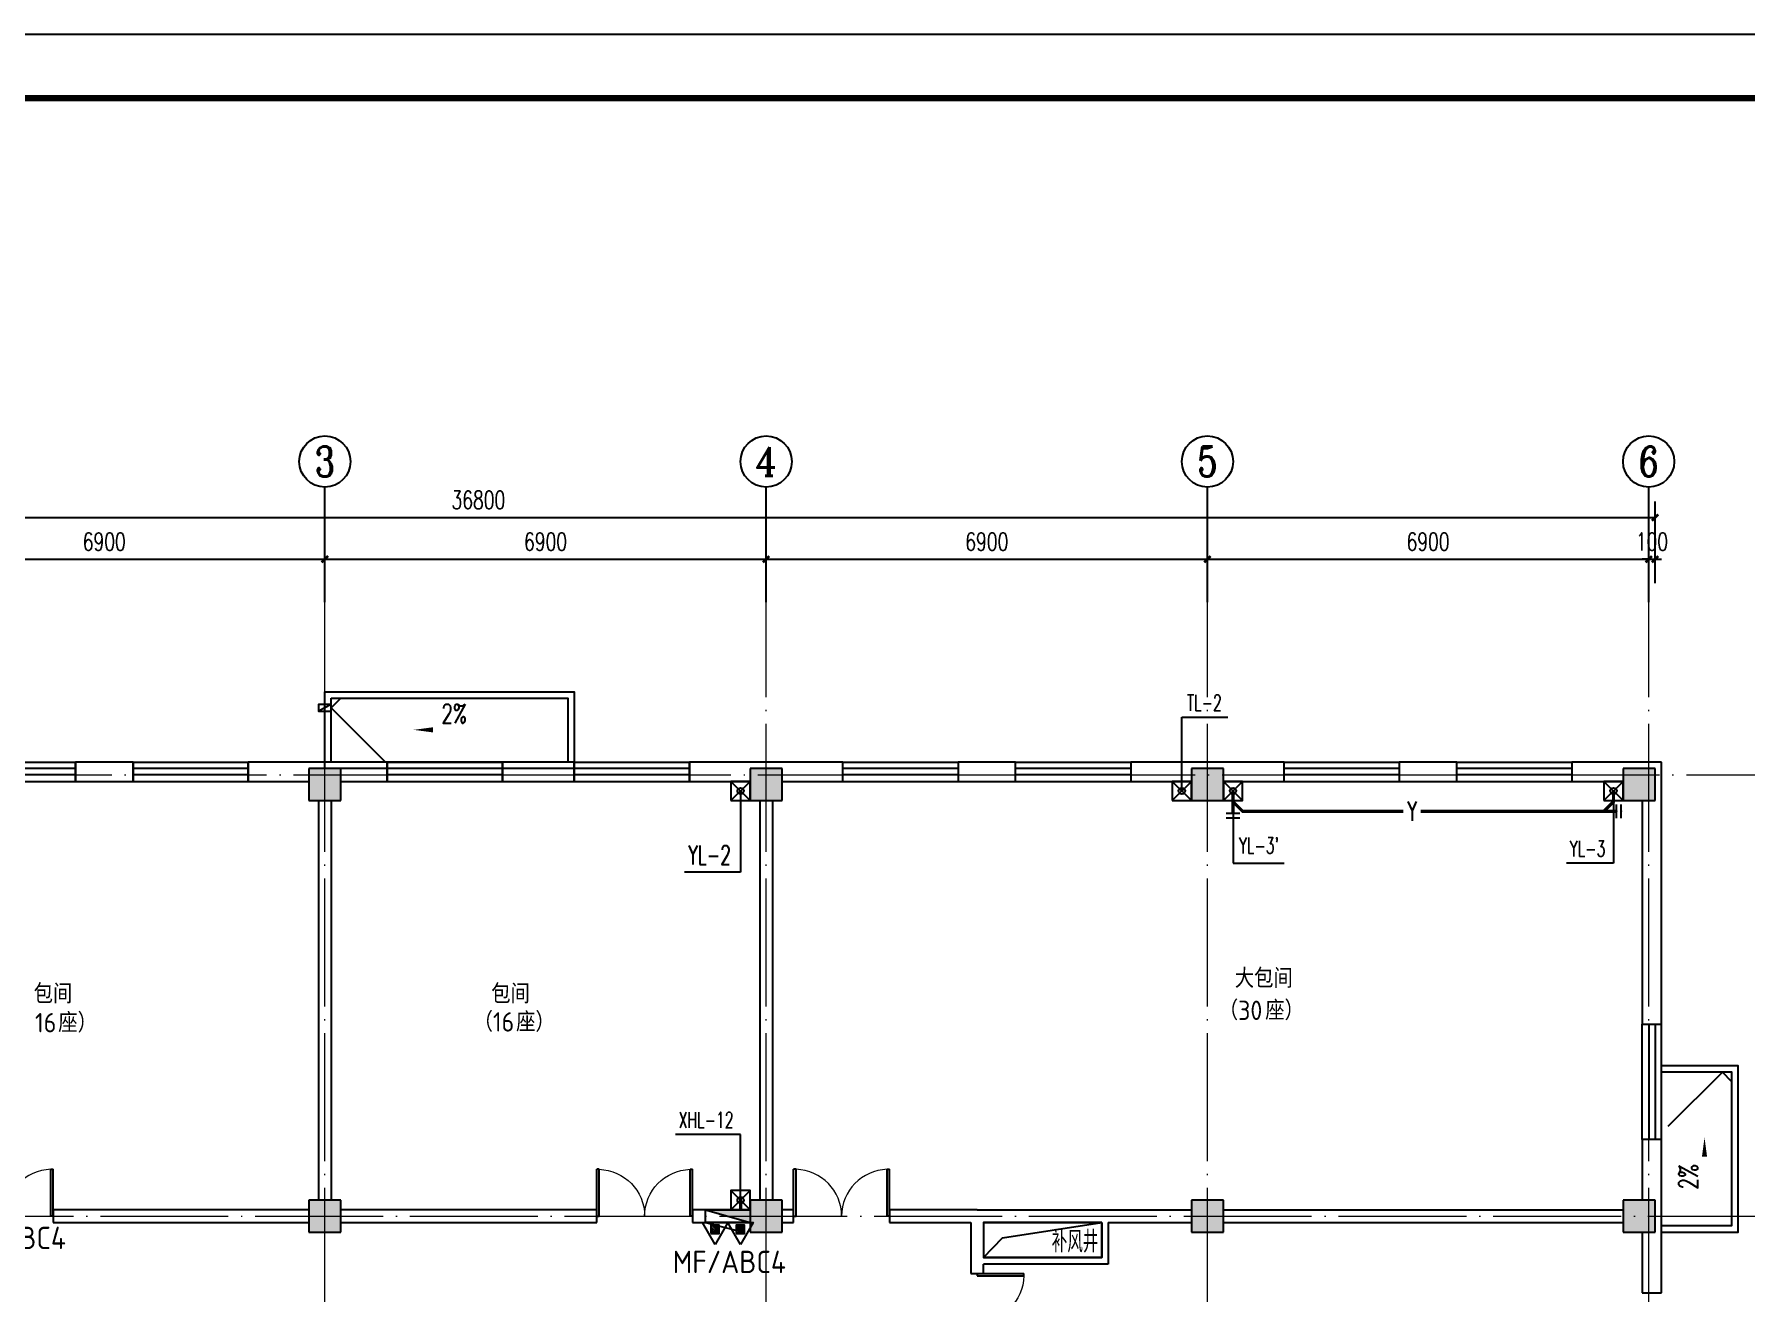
# Model space of a CAD drawing. Extents: x 1475400 to 1714963, y -629303 to -315532.
# Drawn here: x 1535929 to 1562692, y -436308 to -416621 of the extents above; entities that cross this region are included whole.
import ezdxf
from ezdxf.enums import TextEntityAlignment as Align

# ---------------------------------------------------------------- set-up
doc = ezdxf.new("R2010")
doc.units = 0
doc.header["$LTSCALE"] = 1000
doc.linetypes.add('DOTE', pattern=[2.42, 2, -0.2, 0.02, -0.2])
for name, color, linetype in [('A-ANNO-DIMS', 3, 'Continuous'), ('AXIS', 3, 'Continuous'), ('AXIS_TEXT', 7, 'Continuous'), ('BTTK', 7, 'Continuous'), ('COLUMN', 255, 'Continuous'), ('E2-楼梯、坡道', 52, 'Continuous'), ('P-FIRE-EQPM', 1, 'Continuous'), ('P-FIRE-IDEN', 1, 'Continuous'), ('P-PROT-FIRH', 1, 'Continuous'), ('P-PROT-IDEN', 7, 'Continuous'), ('P-PROT-PIPE', 1, 'Continuous'), ('P-PROT-VPIP', 1, 'Continuous'), ('P-RAIN-IDEN', 171, 'Continuous'), ('P-RAIN-VALV', 193, 'Continuous'), ('P-RAIN-VPIP', 7, 'Continuous'), ('P-VENT-IDEN', 153, 'Continuous'), ('P-VENT-VPIP', 155, 'Continuous'), ('PUB_DIM', 3, 'Continuous'), ('PUB_HATCH', 8, 'Continuous'), ('PUB_TEXT', 7, 'Continuous'), ('PUB_TITLE', 4, 'Continuous'), ('WALL', 2, 'Continuous'), ('WINDOW', 4, 'Continuous'), ('建筑底图', 7, 'Continuous'), ('水', 5, 'Continuous')]:
    doc.layers.add(name, color=color, linetype=linetype)
for name, color, linetype, lineweight in [('DOTE', 8, 'DOTE', 9), ('P-RAIN-PIPE', 4, 'Continuous', 50), ('悬挑板', 9, 'Continuous', 18)]:
    doc.layers.add(name, color=color, linetype=linetype, lineweight=lineweight)
doc.layers.add('定位矩形', color=6, linetype='Continuous', plot=False)
doc.styles.add('_TCH_AXIS', font='COMPLEX', dxfattribs={"bigfont": 'GBCBIG'})
doc.styles.add('_TCH_DIM', font='SIMPLEX', dxfattribs={"bigfont": 'GBCBIG'})
doc.styles.add('_TWT_PIPETEXT', font='SIMPLEX', dxfattribs={"width": 0.8, "height": 2.5, "bigfont": 'HZTXT'})
doc.styles.add('_TWT_SERIAL', font='COMPLEX', dxfattribs={"width": 0.8, "height": 3, "bigfont": 'HZTXT'})
doc.styles.add('A_DIM_T3', font='SIMPLEX', dxfattribs={"width": 0.7, "bigfont": 'HZ'})
doc.styles.add('COMPLEX', font='COMPLEX')
doc.styles.add('HZ(TK)', font='geniso.shx', dxfattribs={"width": 0.9, "bigfont": 'hztxt.shx'})
doc.styles.get("Standard").update_dxf_attribs({"font": 'geniso.shx', "bigfont": 'hztxt.shx'})
doc.dimstyles.new('_TCH_ARCH&&100', dxfattribs={"dimtxt": 280, "dimasz": 100, "dimexe": 250, "dimexo": 300, "dimgap": 135, "dimtad": 1, "dimdec": 0, "dimzin": 0, "dimdsep": 46, "dimtxsty": 'A_DIM_T3', "dimblk": 'ARCHTICK', "dimcen": 0.09, "dimclrt": 7, "dimazin": 2, "dimtfac": 1, "dimtdec": 0, "dimtix": 1, "dimtmove": 2, "dimatfit": 3, "dimfxl": 150, "dimtolj": 1, "dimtzin": 0, "dimarcsym": 0})

# ---------------------------------------------------------------- blocks, each defined once
blk = doc.blocks.new('_ArchTick')
at = {"color": 0, "linetype": 'ByBlock', "const_width": 0.4}
blk.add_lwpolyline([(-0.5, -0.5), (0.5, 0.5)], dxfattribs=at)
blk = doc.blocks.new('*D247')
at = {"layer": 'A-ANNO-DIMS', "color": 0, "lineweight": -2, "transparency": 16777216}
for p, q in [((872063, -343010), (872063, -342386)), ((878963, -343010), (878963, -342386)), ((872063, -342636), (878963, -342636))]:
    blk.add_line(p, q, dxfattribs=at)
at = {"layer": 'Defpoints', "color": 0, "transparency": 16777216}
for p in [(878963, -342636), (872063, -343310), (878963, -343310)]:
    blk.add_point(p, dxfattribs=at)
at = {"layer": 'A-ANNO-DIMS', "color": 0, "lineweight": -2, "transparency": 16777216, "xscale": 100, "yscale": 100, "zscale": 100, "rotation": 180}
blk.add_blockref('_ArchTick', (872063, -342636), dxfattribs=at)
at = {"layer": 'A-ANNO-DIMS', "color": 0, "lineweight": -2, "transparency": 16777216, "xscale": 100, "yscale": 100, "zscale": 100}
blk.add_blockref('_ArchTick', (878963, -342636), dxfattribs=at)
at = {"layer": 'A-ANNO-DIMS', "color": 7, "transparency": 16777216, "insert": (875513, -342361), "char_height": 280, "attachment_point": 5, "style": 'A_DIM_T3'}
blk.add_mtext('\\A1;6900', dxfattribs=at)
blk = doc.blocks.new('*D248')
at = {"layer": 'A-ANNO-DIMS', "color": 0, "lineweight": -2, "transparency": 16777216}
for p, q in [((878963, -343010), (878963, -342386)), ((885863, -343010), (885863, -342386)), ((878963, -342636), (885863, -342636))]:
    blk.add_line(p, q, dxfattribs=at)
at = {"layer": 'Defpoints', "color": 0, "transparency": 16777216}
for p in [(885863, -342636), (878963, -343310), (885863, -343310)]:
    blk.add_point(p, dxfattribs=at)
at = {"layer": 'A-ANNO-DIMS', "color": 0, "lineweight": -2, "transparency": 16777216, "xscale": 100, "yscale": 100, "zscale": 100, "rotation": 180}
blk.add_blockref('_ArchTick', (878963, -342636), dxfattribs=at)
at = {"layer": 'A-ANNO-DIMS', "color": 0, "lineweight": -2, "transparency": 16777216, "xscale": 100, "yscale": 100, "zscale": 100}
blk.add_blockref('_ArchTick', (885863, -342636), dxfattribs=at)
at = {"layer": 'A-ANNO-DIMS', "color": 7, "transparency": 16777216, "insert": (882413, -342361), "char_height": 280, "attachment_point": 5, "style": 'A_DIM_T3'}
blk.add_mtext('\\A1;6900', dxfattribs=at)
blk = doc.blocks.new('*D249')
at = {"layer": 'A-ANNO-DIMS', "color": 0, "lineweight": -2, "transparency": 16777216}
for p, q in [((885863, -343010), (885863, -342386)), ((892763, -343010), (892763, -342386)), ((885863, -342636), (892763, -342636))]:
    blk.add_line(p, q, dxfattribs=at)
at = {"layer": 'Defpoints', "color": 0, "transparency": 16777216}
for p in [(892763, -342636), (885863, -343310), (892763, -343310)]:
    blk.add_point(p, dxfattribs=at)
at = {"layer": 'A-ANNO-DIMS', "color": 0, "lineweight": -2, "transparency": 16777216, "xscale": 100, "yscale": 100, "zscale": 100, "rotation": 180}
blk.add_blockref('_ArchTick', (885863, -342636), dxfattribs=at)
at = {"layer": 'A-ANNO-DIMS', "color": 0, "lineweight": -2, "transparency": 16777216, "xscale": 100, "yscale": 100, "zscale": 100}
blk.add_blockref('_ArchTick', (892763, -342636), dxfattribs=at)
at = {"layer": 'A-ANNO-DIMS', "color": 7, "transparency": 16777216, "insert": (889313, -342361), "char_height": 280, "attachment_point": 5, "style": 'A_DIM_T3'}
blk.add_mtext('\\A1;6900', dxfattribs=at)
blk = doc.blocks.new('*D250')
at = {"layer": 'A-ANNO-DIMS', "color": 0, "lineweight": -2, "transparency": 16777216}
for p, q in [((892763, -343010), (892763, -342386)), ((899663, -343010), (899663, -342386)), ((892763, -342636), (899663, -342636))]:
    blk.add_line(p, q, dxfattribs=at)
at = {"layer": 'Defpoints', "color": 0, "transparency": 16777216}
for p in [(899663, -342636), (892763, -343310), (899663, -343310)]:
    blk.add_point(p, dxfattribs=at)
at = {"layer": 'A-ANNO-DIMS', "color": 0, "lineweight": -2, "transparency": 16777216, "xscale": 100, "yscale": 100, "zscale": 100, "rotation": 180}
blk.add_blockref('_ArchTick', (892763, -342636), dxfattribs=at)
at = {"layer": 'A-ANNO-DIMS', "color": 0, "lineweight": -2, "transparency": 16777216, "xscale": 100, "yscale": 100, "zscale": 100}
blk.add_blockref('_ArchTick', (899663, -342636), dxfattribs=at)
at = {"layer": 'A-ANNO-DIMS', "color": 7, "transparency": 16777216, "insert": (896213, -342361), "char_height": 280, "attachment_point": 5, "style": 'A_DIM_T3'}
blk.add_mtext('\\A1;6900', dxfattribs=at)
blk = doc.blocks.new('*D251')
at = {"layer": 'A-ANNO-DIMS', "color": 0, "lineweight": -2, "transparency": 16777216}
for p, q in [((899663, -343010), (899663, -342386)), ((899763, -343010), (899763, -342386)), ((899663, -342636), (899563, -342636)), ((899663, -342636), (899763, -342636)), ((899763, -342636), (899863, -342636))]:
    blk.add_line(p, q, dxfattribs=at)
at = {"layer": 'Defpoints', "color": 0, "transparency": 16777216}
for p in [(899763, -342636), (899663, -343310), (899763, -343310)]:
    blk.add_point(p, dxfattribs=at)
at = {"layer": 'A-ANNO-DIMS', "color": 0, "lineweight": -2, "transparency": 16777216, "xscale": 100, "yscale": 100, "zscale": 100}
blk.add_blockref('_ArchTick', (899663, -342636), dxfattribs=at)
at = {"layer": 'A-ANNO-DIMS', "color": 0, "lineweight": -2, "transparency": 16777216, "xscale": 100, "yscale": 100, "zscale": 100, "rotation": 180}
blk.add_blockref('_ArchTick', (899763, -342636), dxfattribs=at)
at = {"layer": 'A-ANNO-DIMS', "color": 7, "transparency": 16777216, "insert": (899713, -342361), "char_height": 280, "attachment_point": 5, "style": 'A_DIM_T3'}
blk.add_mtext('\\A1;100', dxfattribs=at)
blk = doc.blocks.new('*D253')
at = {"layer": 'Defpoints', "color": 0, "transparency": 16777216}
for p in [(899763, -341983), (862963, -343310), (899763, -343310)]:
    blk.add_point(p, dxfattribs=at)
at = {"layer": 'PUB_DIM', "color": 0, "lineweight": -2, "transparency": 16777216}
for p, q in [((862963, -343010), (862963, -341733)), ((899763, -343010), (899763, -341733)), ((862963, -341983), (899763, -341983))]:
    blk.add_line(p, q, dxfattribs=at)
at = {"layer": 'PUB_DIM', "color": 0, "lineweight": -2, "transparency": 16777216, "xscale": 100, "yscale": 100, "zscale": 100, "rotation": 180}
blk.add_blockref('_ArchTick', (862963, -341983), dxfattribs=at)
at = {"layer": 'PUB_DIM', "color": 0, "lineweight": -2, "transparency": 16777216, "xscale": 100, "yscale": 100, "zscale": 100}
blk.add_blockref('_ArchTick', (899763, -341983), dxfattribs=at)
at = {"layer": 'PUB_DIM', "color": 7, "transparency": 16777216, "insert": (881363, -341708), "char_height": 280, "attachment_point": 5, "style": 'A_DIM_T3'}
blk.add_mtext('\\A1;36800', dxfattribs=at)
blk = doc.blocks.new('$WINLIB2D$00000001')
at = {"color": 0}
for points in [[(-0.5, 0.5), (-0.5, -0.5)], [(-0.5, 0.5), (0.5, 0.5)], [(0.5, -0.5), (0.5, 0.5)], [(0.5, 0.167), (-0.5, 0.167)], [(0.5, -0.167), (-0.5, -0.167)], [(-0.5, -0.5), (0.5, -0.5)]]:
    blk.add_lwpolyline(points, dxfattribs=at)
blk = doc.blocks.new('$DorLib2D$00000002')
for p, q in [((-0.5, 0), (-0.5, 0.4875)), ((-0.475, 0.4875), (-0.5, 0.4875)), ((-0.475, 0), (-0.475, 0.4875)), ((0.475, 0), (0.475, 0.4875)), ((0.475, 0.4875), (0.5, 0.4875)), ((0.5, 0), (0.5, 0.4875)), ((-0.5, 0), (-0.475, 0)), ((0.5, 0), (0.475, 0))]:
    blk.add_line(p, q)
at = {"lineweight": 13}
for centre, start, end in [((-0.4875, 0), 0, 88.53072), ((0.4875, 0), 91.46928, 180)]:
    blk.add_arc(centre, 0.4875, start, end, dxfattribs=at)
blk = doc.blocks.new('_AXISO')
blk.add_circle((0, 0), 0.5)
at = {"layer": 'AXIS_TEXT', "style": 'COMPLEX', "width": 1.041667}
blk.add_attdef('A', text='', height=0.56, dxfattribs=at).set_placement((-0.25, -0.28), (0.25, -0.28), align=Align.FIT)
blk = doc.blocks.new('vhtemplate_2019年新竖式图框_A1')
at = {"layer": 'PUB_TITLE', "color": 7}
blk.add_lwpolyline([(0, 594), (841, 594), (841, 0), (0, 0)], close=True, dxfattribs=at)
at = {"layer": 'PUB_TITLE', "const_width": 1}
blk.add_lwpolyline([(25, 10), (831, 10), (831, 584), (25, 584)], close=True, dxfattribs=at)
at = {"layer": 'BTTK', "color": 4, "style": 'HZ(TK)', "width": 0.9}
for tag, p in [('合作单位_001', (795.83, 509.44)), ('建设单位_001', (795.85, 207.44)), ('工程名称_001', (795.62, 174.44)), ('子项名称_001', (805.71, 157.94)), ('图纸名称_001', (795.45, 138.94))]:
    blk.add_attdef(tag, p, '', height=3.5, dxfattribs=at)
for tag, p in [('注册证书号', (808.5, 279)), ('注册印章号', (808.5, 271)), ('设计号', (806, 193)), ('图别', (789.75, 34)), ('图号', (822.25, 34)), ('版本号', (789.75, 26)), ('日期', (822.25, 26))]:
    blk.add_attdef(tag, text='', height=3.5, dxfattribs=at).set_placement(p, align=Align.MIDDLE)
blk = doc.blocks.new('$TWTSYS$00000508')
for p, q in [((-0.5, 0.5), (0.324, 1.224)), ((-0.5, 0.5), (-0.5, -0.5)), ((-0.5, -0.5), (0.5, 0.5)), ((0.5, 0.5), (-0.5, 0.5)), ((0.5, -0.5), (0.5, 0.5)), ((-0.5, -0.5), (0.5, -0.5))]:
    blk.add_line(p, q)
blk.add_solid([(0.5, -0.5), (0.5, 0.5), (-0.5, -0.5)])
blk = doc.blocks.new('$VALVE$00000476')
for p, q in [((-64, -90), (-64, 90)), ((0, -90), (0, 90))]:
    blk.add_line(p, q)
blk.add_point((0, 0))
blk = doc.blocks.new('$VALVE$00000445')
for p, q in [((-32, -90), (-32, 90)), ((32, -90), (32, 90))]:
    blk.add_line(p, q)
for p in [(-32, 0), (32, 0)]:
    blk.add_point(p)
blk = doc.blocks.new('$TwtSys$00000546')
h = blk.add_hatch()
h.set_pattern_fill('ANSI31', color=256, scale=200, style=0)
h.set_pattern_definition([(45, (-38543.802, -6670.83), (-17.67767, 17.67767), [])])
h.paths.add_polyline_path([(-65, 174), (65, 174), (65, 44), (-65, 44)])
for points in [[(0, 344), (-198, 0), (198, 0)], [(-65, 174), (65, 174), (65, 44), (-65, 44)]]:
    blk.add_lwpolyline(points, close=True)
blk = doc.blocks.new('sdfcsf')
at = {"layer": 'PUB_HATCH'}
for points in [[(879213.1, -346410.3), (879213.1, -345910.3), (878713.1, -345910.3), (878713.1, -346410.3)], [(886113.1, -346410.3), (886113.1, -345910.3), (885613.1, -345910.3), (885613.1, -346410.3)], [(893013.1, -346410.3), (893013.1, -345910.3), (892513.1, -345910.3), (892513.1, -346410.3)], [(899763.1, -346410.3), (899763.1, -345910.3), (899263.1, -345910.3), (899263.1, -346410.3)], [(879213.1, -353160.3), (879213.1, -352660.3), (878713.1, -352660.3), (878713.1, -353160.3)], [(886113.1, -353160.3), (886113.1, -352660.3), (885613.1, -352660.3), (885613.1, -353160.3)], [(893013.1, -353160.3), (893013.1, -352660.3), (892513.1, -352660.3), (892513.1, -353160.3)], [(899763.1, -353160.3), (899763.1, -352660.3), (899263.1, -352660.3), (899263.1, -353160.3)]]:
    blk.add_hatch(color=256, dxfattribs=at).paths.add_polyline_path(points)
for p, q in [((879213.1, -344810.3), (879063.1, -344960.3)), ((879063.1, -344960.3), (879913.1, -345810.3)), ((900814.8, -350660.3), (899964.8, -351510.3)), ((900964.8, -350810.3), (900814.8, -350660.3))]:
    blk.add_line(p, q)
for points in [[(879063.1, -344910.3), (879063.1, -344910.3), (878863.1, -344910.3), (878863.1, -345010.3), (879063.1, -345010.3), (879063.1, -344910.3), (878863.1, -345010.3)], [(889263.1, -353560.3), (889556.8, -353251.7), (891113.3, -353010.3)]]:
    blk.add_lwpolyline(points)
for points in [[(878963.1, -344710.3), (882863.1, -344710.3), (882863.1, -345910.3), (878963.1, -345910.3)], [(879063.1, -344810.3), (882763.1, -344810.3), (882763.1, -345810.3), (879063.1, -345810.3)], [(891113.3, -353010.3), (889263.1, -353010.3), (889263.1, -353560.3), (891113.3, -353560.3)]]:
    blk.add_lwpolyline(points, close=True)
at = {"layer": 'AXIS'}
for p, q in [((878963.1, -343309.6), (878963.1, -341507.6)), ((885863.1, -343309.6), (885863.1, -341507.6)), ((892763.1, -343309.6), (892763.1, -341507.6)), ((899663.1, -343309.6), (899663.1, -341507.6))]:
    blk.add_line(p, q, dxfattribs=at)
at = {"layer": 'COLUMN'}
for p, q in [((879213.1, -345910.3), (878713.1, -345910.3)), ((878713.1, -345910.3), (878713.1, -346410.3)), ((879213.1, -346410.3), (879213.1, -345910.3)), ((886113.1, -345910.3), (885613.1, -345910.3)), ((885613.1, -345910.3), (885613.1, -346410.3)), ((886113.1, -346410.3), (886113.1, -345910.3)), ((893013.1, -345910.3), (892513.1, -345910.3)), ((892513.1, -345910.3), (892513.1, -346410.3)), ((893013.1, -346410.3), (893013.1, -345910.3)), ((899763.1, -345910.3), (899263.1, -345910.3)), ((899263.1, -345910.3), (899263.1, -346410.3)), ((899763.1, -346410.3), (899763.1, -345910.3)), ((878713.1, -346410.3), (879213.1, -346410.3)), ((885613.1, -346410.3), (886113.1, -346410.3)), ((892513.1, -346410.3), (893013.1, -346410.3)), ((899263.1, -346410.3), (899763.1, -346410.3)), ((879213.1, -352660.3), (878713.1, -352660.3)), ((878713.1, -352660.3), (878713.1, -353160.3)), ((879213.1, -353160.3), (879213.1, -352660.3)), ((886113.1, -352660.3), (885613.1, -352660.3)), ((885613.1, -352660.3), (885613.1, -353160.3)), ((886113.1, -353160.3), (886113.1, -352660.3)), ((893013.1, -352660.3), (892513.1, -352660.3)), ((892513.1, -352660.3), (892513.1, -353160.3)), ((893013.1, -353160.3), (893013.1, -352660.3)), ((899763.1, -352660.3), (899263.1, -352660.3)), ((899263.1, -352660.3), (899263.1, -353160.3)), ((899763.1, -353160.3), (899763.1, -352660.3)), ((878713.1, -353160.3), (879213.1, -353160.3)), ((885613.1, -353160.3), (886113.1, -353160.3)), ((892513.1, -353160.3), (893013.1, -353160.3)), ((899263.1, -353160.3), (899763.1, -353160.3))]:
    blk.add_line(p, q, dxfattribs=at)
at = {"layer": 'DOTE'}
for p, q in [((878963.1, -383511.1), (878963.1, -343309.6)), ((885863.1, -383511.1), (885863.1, -343309.6)), ((892763.1, -383511.1), (892763.1, -343309.6)), ((899663.1, -383511.1), (899663.1, -343309.6)), ((861532, -346010.3), (901663.1, -346010.3)), ((860932, -352910.3), (901663.1, -352910.3))]:
    blk.add_line(p, q, dxfattribs=at)
at = {"layer": 'E2-楼梯、坡道'}
for points in [[(899863.1, -353160.3), (901063.1, -353160.3), (901063.1, -350560.3), (899863.1, -350560.3)], [(899863.1, -353060.3), (900963.1, -353060.3), (900963.1, -350660.3), (899863.1, -350660.3)]]:
    blk.add_lwpolyline(points, dxfattribs=at)
at = {"layer": 'WALL'}
for p, q in [((875963.1, -345810.3), (875063.1, -345810.3)), ((875063.1, -345810.3), (875063.1, -346110.3)), ((875963.1, -346110.3), (875963.1, -345810.3)), ((878963.1, -345810.3), (877763.1, -345810.3)), ((877763.1, -345810.3), (877763.1, -346110.3)), ((879938.1, -345810.3), (878963.1, -345810.3)), ((879938.1, -346110.3), (879938.1, -345810.3)), ((882863.1, -345810.3), (881738.1, -345810.3)), ((881738.1, -345810.3), (881738.1, -346110.3)), ((882863.1, -346110.3), (882863.1, -345810.3)), ((885863.1, -345810.3), (884663.1, -345810.3)), ((884663.1, -345810.3), (884663.1, -346110.3)), ((887063.1, -345810.3), (885863.1, -345810.3)), ((887063.1, -346110.3), (887063.1, -345810.3)), ((889763.1, -345810.3), (888863.1, -345810.3)), ((888863.1, -345810.3), (888863.1, -346110.3)), ((889763.1, -346110.3), (889763.1, -345810.3)), ((892763.1, -345810.3), (891563.1, -345810.3)), ((891563.1, -345810.3), (891563.1, -346110.3)), ((893963.1, -345810.3), (892763.1, -345810.3)), ((893963.1, -346110.3), (893963.1, -345810.3)), ((896662.6, -345810.3), (895763.1, -345810.3)), ((895763.1, -345810.3), (895763.1, -346110.3)), ((896662.6, -346110.3), (896662.6, -345810.3)), ((899863.1, -345810.3), (898462.6, -345810.3)), ((898462.6, -345810.3), (898462.6, -346110.3)), ((899863.1, -349910.7), (899863.1, -345810.3)), ((875063.1, -346110.3), (875963.1, -346110.3)), ((877763.1, -346110.3), (878713.1, -346110.3)), ((879213.1, -346110.3), (879938.1, -346110.3)), ((881738.1, -346110.3), (882863.1, -346110.3)), ((884663.1, -346110.3), (885613.1, -346110.3)), ((886113.1, -346110.3), (887063.1, -346110.3)), ((888863.1, -346110.3), (889763.1, -346110.3)), ((891563.1, -346110.3), (892513.1, -346110.3)), ((893013.1, -346110.3), (893963.1, -346110.3)), ((895763.1, -346110.3), (896662.6, -346110.3)), ((898462.6, -346110.3), (899263.1, -346110.3)), ((878863.1, -346410.3), (878863.1, -352660.3)), ((879063.1, -346410.3), (879063.1, -352660.3)), ((885763.1, -346410.3), (885763.1, -352660.3)), ((885963.1, -346410.3), (885963.1, -352660.3)), ((899563.1, -346410.3), (899563.1, -349910.7)), ((899563.1, -349910.7), (899863.1, -349910.7)), ((899863.1, -351710.7), (899563.1, -351710.7)), ((899563.1, -351710.7), (899563.1, -352660.3)), ((899863.1, -352910.3), (899863.1, -351710.7)), ((878713.1, -352810.3), (874713.1, -352810.3)), ((874713.1, -352810.3), (874713.1, -353010.3)), ((883213.1, -352810.3), (879213.1, -352810.3)), ((883213.1, -353010.3), (883213.1, -352810.3)), ((885613.1, -352810.3), (884713.1, -352810.3)), ((884713.1, -352810.3), (884713.1, -353010.3)), ((886293.1, -352810.3), (886113.1, -352810.3)), ((886293.1, -353010.3), (886293.1, -352810.3)), ((889163.1, -352810.3), (887793.1, -352810.3)), ((887793.1, -352810.3), (887793.1, -353010.3)), ((889163.1, -352810.3), (891163.3, -352810.3)), ((891163.3, -352810.3), (892513.1, -352810.3)), ((893013.1, -352810.3), (899263.1, -352810.3)), ((899863.1, -354110.3), (899863.1, -352910.3)), ((874713.1, -353010.3), (878713.1, -353010.3)), ((879213.1, -353010.3), (883213.1, -353010.3)), ((884713.1, -353010.3), (885613.1, -353010.3)), ((886113.1, -353010.3), (886293.1, -353010.3)), ((887793.1, -353010.3), (889063.1, -353010.3)), ((889063.1, -353010.3), (889063.1, -353610.3)), ((889263.1, -353010.3), (889263.1, -353560.3)), ((889263.1, -353010.3), (891113.3, -353010.3)), ((891113.3, -353010.3), (891113.3, -353560.3)), ((891213.3, -353010.3), (891213.3, -353660.3)), ((891213.3, -353010.3), (892513.1, -353010.3)), ((893013.1, -353010.3), (899263.1, -353010.3)), ((899563.1, -353160.3), (899563.1, -354110.3)), ((889063.1, -353610.3), (889063.1, -353808.8)), ((891113.3, -353560.3), (889263.1, -353560.3)), ((889263.1, -353808.8), (889263.1, -353660.3)), ((891213.3, -353660.3), (889263.1, -353660.3)), ((889063.1, -353808.8), (889263.1, -353808.8)), ((899563.1, -354110.3), (899863.1, -354110.3))]:
    blk.add_line(p, q, dxfattribs=at)
at = {"layer": '悬挑板', "lineweight": 18}
blk.add_lwpolyline([(882863.1, -345810.3), (878963.1, -345810.3), (878963.1, -344710.3), (882863.1, -344710.3)], close=True, dxfattribs=at)
for points in [[(878963.1, -345810.3), (878963.1, -344710.3), (882863.1, -344710.3), (882863.1, -345810.3)], [(879063.1, -345810.3), (879063.1, -344810.3), (882763.1, -344810.3), (882763.1, -345810.3)], [(879063.1, -345810.3), (879063.1, -344810.3), (882763.1, -344810.3), (882763.1, -345810.3)]]:
    blk.add_lwpolyline(points, dxfattribs=at)
at = {"layer": '水'}
for points in [[(881598.9, -345304.6, 0, 0, 0), (880351.9, -345304.6, 0, 80, 0), (880651.9, -345304.6, 0, 0, 0)], [(900535.8, -352928.8, 0, 0, 0), (900535.8, -351681.8, 0, 80, 0), (900535.8, -351981.8, 0, 0, 0)]]:
    blk.add_lwpolyline(points, format="xyseb", dxfattribs=at)
at = {"layer": 'AXIS'}
ref = blk.add_blockref('_AXISO', (878963.1, -341107.6), dxfattribs=dict(at, xscale=800, yscale=800, zscale=800))
ref.add_attrib('A', '3', dxfattribs={"layer": 'AXIS_TEXT', "height": 465.9, "style": '_TCH_AXIS'}).set_placement((878807.8, -341340.6), (879118.5, -341340.6), align=Align.FIT)
ref = blk.add_blockref('_AXISO', (885863.1, -341107.6), dxfattribs=dict(at, xscale=800, yscale=800, zscale=800))
ref.add_attrib('A', '4', dxfattribs={"layer": 'AXIS_TEXT', "height": 445.4, "style": '_TCH_AXIS'}).set_placement((885693.4, -341330.3), (886032.8, -341330.3), align=Align.FIT)
ref = blk.add_blockref('_AXISO', (892763.1, -341107.6), dxfattribs=dict(at, xscale=800, yscale=800, zscale=800))
ref.add_attrib('A', '5', dxfattribs={"layer": 'AXIS_TEXT', "height": 465.9, "style": '_TCH_AXIS'}).set_placement((892607.8, -341340.6), (892918.5, -341340.6), align=Align.FIT)
ref = blk.add_blockref('_AXISO', (899663.1, -341107.6), dxfattribs=dict(at, xscale=800, yscale=800, zscale=800))
ref.add_attrib('A', '6', dxfattribs={"layer": 'AXIS_TEXT', "height": 465.9, "style": '_TCH_AXIS'}).set_placement((899507.8, -341340.6), (899818.5, -341340.6), align=Align.FIT)
at = {"layer": 'WINDOW'}
for name, p, xscale, yscale, zscale in [('$WINLIB2D$00000001', (874163.1, -345960.3), 1800, 300, -1800), ('$WINLIB2D$00000001', (876863.1, -345960.3), 1800, 300, -1800), ('$WINLIB2D$00000001', (880838.1, -345960.3), 1800, 300, -1800), ('$WINLIB2D$00000001', (883763.1, -345960.3), 1800, 300, -1800), ('$DorLib2D$00000002', (873963.1, -352910.3), 1500, 1500, 1500), ('$DorLib2D$00000002', (883963.1, -352910.3), -1500, 1500, -1500), ('$DorLib2D$00000002', (887043.1, -352910.3), 1500, 1500, 1500)]:
    blk.add_blockref(name, p, dxfattribs=dict(at, xscale=xscale, yscale=yscale, zscale=zscale))
for name, p, xscale, yscale, zscale, rotation in [('$WINLIB2D$00000001', (887963.1, -345960.3), -1800, 300, -1800, 180), ('$WINLIB2D$00000001', (890663.1, -345960.3), -1800, 300, -1800, 180), ('$WINLIB2D$00000001', (894863.1, -345960.3), -1800, 300, -1800, 180), ('$WINLIB2D$00000001', (897562.6, -345960.3), -1800, 300, -1800, 180), ('$WINLIB2D$00000001', (899713.1, -350810.7), -1800, 300, 1800, 270), ('$DorLib2D$00000002', (889163.1, -354558.8), -1500, 1500, -1500, 270)]:
    blk.add_blockref(name, p, dxfattribs=dict(at, xscale=xscale, yscale=yscale, zscale=zscale, rotation=rotation))
at = {"layer": 'PUB_TEXT', "color": 7, "style": '_TCH_DIM', "width": 0.705882}
blk.add_text('2%%%', height=297.5, dxfattribs=at).set_placement((880785.4, -345199.6))
at = {"layer": 'PUB_TEXT'}
for s, height, p in [('包间', 302.47, (874408.7, -349584.9)), ('包间', 302.47, (881563.6, -349584.9)), ('大包间', 302.47, (893190.4, -349342.2)), ('（', 302.5, (892941.1, -349843.6)), ('座）', 302.47, (893667.1, -349843.6)), ('16', 302.47, (874431, -350036.4)), ('座）', 302.47, (874794, -350036.4)), ('（', 302.5, (881287.8, -350024.5)), ('16', 302.47, (881590.2, -350024.5)), ('座）', 302.47, (881953.2, -350024.5)), ('30', 302.47, (893243.6, -349843.6))]:
    blk.add_text(s, height=height, dxfattribs=at).set_placement(p)
at = {"layer": 'PUB_TEXT', "color": 7, "style": '_TCH_DIM', "width": 0.705882}
blk.add_text('2%%%', height=297.5, rotation=90, dxfattribs=at).set_placement((900430.8, -352495.3))
at = {"layer": 'PUB_TEXT', "color": 7, "style": '_TCH_DIM'}
blk.add_text('补风井', height=337.59, dxfattribs=at).set_placement((890328.7, -353479.6))
at = {"layer": 'A-ANNO-DIMS'}
for p1, p2, picture, middle in [((872063.1, -343309.6), (878963.1, -343309.6), '*D247', (875513.1, -342361)), ((878963.1, -343309.6), (885863.1, -343309.6), '*D248', (882413.1, -342361)), ((885863.1, -343309.6), (892763.1, -343309.6), '*D249', (889313.1, -342361)), ((892763.1, -343309.6), (899663.1, -343309.6), '*D250', (896213.1, -342361)), ((899663.1, -343309.6), (899763.1, -343309.6), '*D251', (899713.1, -342361))]:
    dim = blk.add_aligned_dim(p1=p1, p2=p2, distance=673.6, dimstyle='_TCH_ARCH&&100', dxfattribs=at)
    dim.commit()
    dim.dimension.update_dxf_attribs({"geometry": picture, "text_midpoint": middle})
at = {"layer": 'PUB_DIM'}
dim = blk.add_aligned_dim(p1=(862963.1, -343309.6), p2=(899763.1, -343309.6), distance=1326.5, dimstyle='_TCH_ARCH&&100', dxfattribs=at)
dim.commit()
dim.dimension.update_dxf_attribs({"geometry": '*D253', "text_midpoint": (881363.1, -341708.1)})

msp = doc.modelspace()

# ---------------------------------------------------------------- hatches: boundary and pattern name
at = {"layer": 'P-RAIN-PIPE'}
for points in [[(1560624.2, -428625.6), (1560649.2, -428625.6), (1560649.2, -428636)], [(1560624.2, -428625.6), (1560641.9, -428643.3), (1560649.2, -428636)], [(1554824.2, -428775.6), (1554806.5, -428793.3), (1554813.9, -428800.6)], [(1554824.2, -428775.6), (1554824.2, -428800.6), (1554813.9, -428800.6)]]:
    msp.add_hatch(color=256, dxfattribs=at).paths.add_polyline_path(points)

# ---------------------------------------------------------------- linework, layer by layer
at = {"layer": 'P-PROT-IDEN', "linetype": 'ByBlock'}
for p, q in [((1546974.2, -433830.3, -3800), (1545956.9, -433830.3, -3800)), ((1546974.2, -434858, -3800), (1546974.2, -433830.3, -3800))]:
    msp.add_line(p, q, dxfattribs=at)
at = {"layer": 'P-PROT-PIPE', "const_width": 50}
msp.add_lwpolyline([(1546974.2, -434858), (1546974.2, -435008)], dxfattribs=at)
at = {"layer": 'P-PROT-VPIP'}
msp.add_circle((1546974.2, -434858), 50, dxfattribs=at)
at = {"layer": 'P-RAIN-IDEN'}
for p, q in [((1546974.2, -428458), (1546974.2, -429729.2)), ((1554674.2, -428458), (1554674.2, -429585.8)), ((1560624.2, -428458), (1560624.2, -429585.8)), ((1546974.2, -429729.2), (1546094.7, -429729.2)), ((1554674.2, -429585.8), (1555474.2, -429585.8)), ((1560624.2, -429585.8), (1559891.2, -429585.8))]:
    msp.add_line(p, q, dxfattribs=at)
at = {"layer": 'P-RAIN-PIPE', "const_width": 50}
for points in [[(1554674.2, -428508), (1554674.2, -428625.6)], [(1554824.2, -428775.6), (1554674.2, -428625.6)], [(1554674.2, -428625.6), (1554674.2, -428809.5)], [(1560624.2, -428625.6), (1560474.2, -428775.6)], [(1560624.2, -428625.6), (1560624.2, -428508)], [(1554824.2, -428775.6), (1557336.6, -428775.6)], [(1557610.3, -428775.6), (1560474.2, -428775.6)], [(1560474.2, -428775.6), (1560669.3, -428775.6)]]:
    msp.add_lwpolyline(points, dxfattribs=at)
at = {"layer": 'P-RAIN-VPIP'}
for centre in [(1546974.2, -428458), (1554674.2, -428458), (1560624.2, -428458)]:
    msp.add_circle(centre, 50, dxfattribs=at)
at = {"layer": 'P-VENT-IDEN'}
for p, q in [((1553874.2, -428458), (1553874.2, -427303.5)), ((1553874.2, -427303.5), (1554593.4, -427303.5))]:
    msp.add_line(p, q, dxfattribs=at)
at = {"layer": 'P-VENT-VPIP'}
msp.add_circle((1553874.2, -428458), 50, dxfattribs=at)
at = {"layer": '定位矩形'}
for p, q in [((1546824.2, -428608), (1547124.2, -428308)), ((1546824.2, -428308), (1547124.2, -428608)), ((1553724.2, -428608), (1554024.2, -428308)), ((1553724.2, -428308), (1554024.2, -428608)), ((1554524.2, -428608), (1554824.2, -428308)), ((1554524.2, -428308), (1554824.2, -428608)), ((1560474.2, -428608), (1560774.2, -428308)), ((1560474.2, -428308), (1560774.2, -428608))]:
    msp.add_line(p, q, dxfattribs=at)
at = {"layer": '定位矩形', "color": 3}
for p, q in [((1546824.2, -435008), (1547124.2, -434708)), ((1546824.2, -434708), (1547124.2, -435008))]:
    msp.add_line(p, q, dxfattribs=at)
at = {"layer": '定位矩形'}
for points in [[(1546824.2, -428608), (1547124.2, -428608), (1547124.2, -428308), (1546824.2, -428308)], [(1553724.2, -428608), (1554024.2, -428608), (1554024.2, -428308), (1553724.2, -428308)], [(1554524.2, -428608), (1554824.2, -428608), (1554824.2, -428308), (1554524.2, -428308)], [(1560474.2, -428608), (1560774.2, -428608), (1560774.2, -428308), (1560474.2, -428308)]]:
    msp.add_lwpolyline(points, close=True, dxfattribs=at)
at = {"layer": '定位矩形', "color": 3}
msp.add_lwpolyline([(1546824.2, -435008), (1547124.2, -435008), (1547124.2, -434708), (1546824.2, -434708)], close=True, dxfattribs=at)

# ---------------------------------------------------------------- block references
at = {"xscale": 100.1, "yscale": 100.1, "zscale": 100.1}
msp.add_blockref('vhtemplate_2019年新竖式图框_A1', (1501350.2, -476080.2), dxfattribs=at)
at = {"layer": 'P-FIRE-EQPM', "yscale": -1, "rotation": 3.362087630682743e-10}
for p in [(1546575.8, -435208), (1546972.6, -435208)]:
    msp.add_blockref('$TwtSys$00000546', p, dxfattribs=at)
at = {"layer": 'P-PROT-FIRH', "xscale": -700, "yscale": 200, "zscale": 700, "rotation": 179.9999949888558}
msp.add_blockref('$TWTSYS$00000508', (1546774.2, -435108), dxfattribs=at)
at = {"layer": 'P-RAIN-VALV', "zscale": 1.2}
for name, p, xscale, yscale, rotation in [('$VALVE$00000445', (1560707.7, -428775.6), 1.2, 1.2, 359.9999999997949), ('$VALVE$00000476', (1554674.2, -428809.5), -1.2, -1.2, 269.9999999998549)]:
    msp.add_blockref(name, p, dxfattribs=dict(at, xscale=xscale, yscale=yscale, rotation=rotation))
at = {"layer": '建筑底图'}
msp.add_blockref('sdfcsf', (661511.1, -82197.6), dxfattribs=at)

# ---------------------------------------------------------------- texts
at = {"layer": 'P-FIRE-IDEN'}
for p in [(1534654.5, -435624.5), (1545912.8, -436000.2)]:
    msp.add_text('MF/ABC4', height=350, dxfattribs=at).set_placement(p)
at = {"layer": 'P-PROT-IDEN', "color": 7, "linetype": 'ByBlock', "style": '_TWT_SERIAL', "width": 0.64}
msp.add_text('XHL-12', height=250, dxfattribs=at).set_placement((1546006.9, -433730.3, -3800))
at = {"layer": 'P-RAIN-IDEN', "style": '_TWT_PIPETEXT', "width": 0.64}
msp.add_text('Y', height=300, dxfattribs=at).set_placement((1557400.3, -428925.6))
at = {"layer": 'P-RAIN-IDEN', "color": 7, "style": '_TWT_SERIAL', "width": 0.64}
for s, height, p in [("YL-3'", 250, (1554768.9, -429438.2)), ('YL-3', 250, (1559941.2, -429485.8)), ('YL-2', 300, (1546154.7, -429609.2))]:
    msp.add_text(s, height=height, dxfattribs=at).set_placement(p)
at = {"layer": 'P-VENT-IDEN', "color": 7, "style": '_TWT_SERIAL', "width": 0.64}
msp.add_text('TL-2', height=250, dxfattribs=at).set_placement((1553956.8, -427203.5))

doc.saveas('drawing.dxf')
